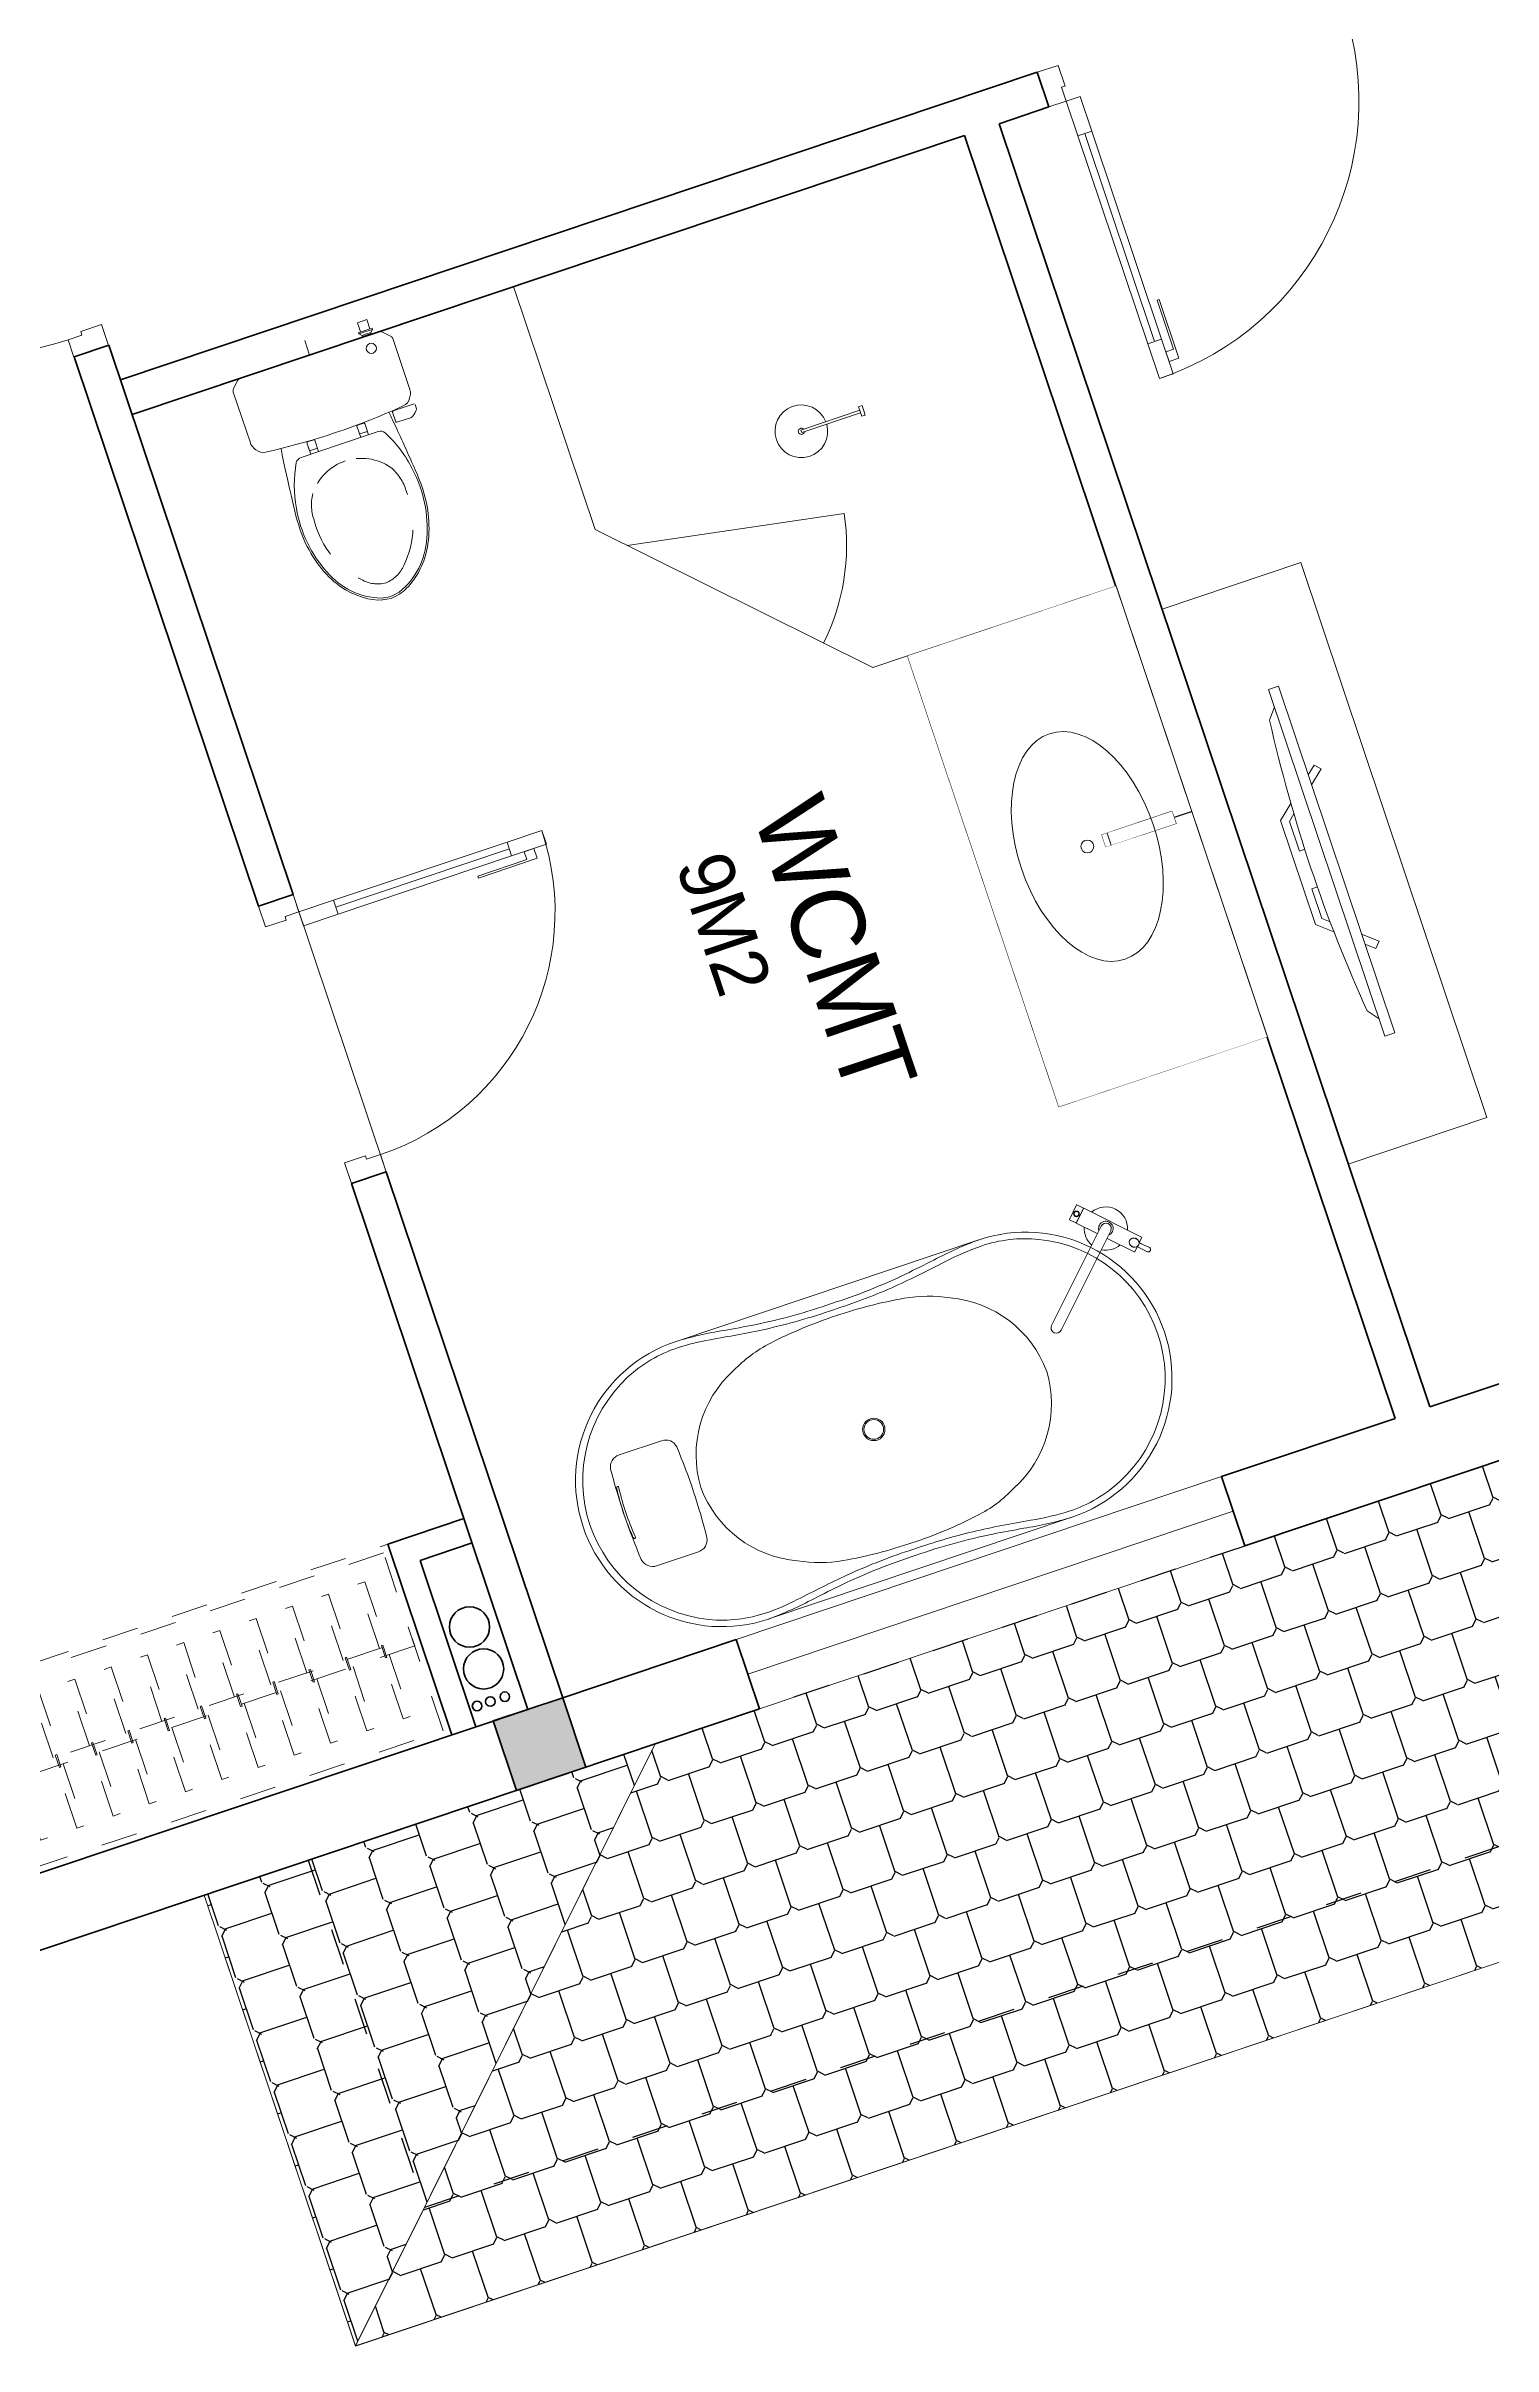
# Model space of a CAD drawing. Header units: metres. Extents: x 568332 to 569219, y 2065964 to 2066430.
# Drawn here: x 568501.57 to 568505.53, y 2066153.73 to 2066160.02 of the extents above; entities that cross this region are included whole.
import ezdxf

# ---------------------------------------------------------------- set-up
doc = ezdxf.new("R2010")
doc.units = ezdxf.units.M
for name, pattern in [('$AUDIT_BAD_LTYPE2', [0]), ('CENTER', [2, 1.25, -0.25, 0.25, -0.25]), ('HIDDEN', [0.375, 0.25, -0.125]), ('X-5M-G-MB PHONGNGU$0$HIDDEN2', [0.1875, 0.125, -0.0625]), ('xref-thap C (mb tang 32-2)$0$HIDDEN', [0.375, 0.25, -0.125])]:
    doc.linetypes.add(name, pattern=pattern)
doc.layers.get('0').update_dxf_attribs({"linetype": 'CONTINUOUS'})
doc.layers.get('DEFPOINTS').update_dxf_attribs({"linetype": 'CONTINUOUS'})
for name, color, linetype, lineweight in [('-CENTER', 143, 'CENTER', 13), ('-CONCRETE', 1, 'CONTINUOUS', 35), ('-DOOR', 137, 'CONTINUOUS', 9), ('-FURNITURE', 46, 'CONTINUOUS', 9), ('-HATCH', 8, 'CONTINUOUS', 5), ('-LINE1', 7, 'CONTINUOUS', 18), ('-WALL', 4, 'CONTINUOUS', 35), ('TEXT25', 2, 'CONTINUOUS', 13)]:
    doc.layers.add(name, color=color, linetype=linetype, lineweight=lineweight)
doc.layers.add('13. NET HATCH', color=252, linetype='CONTINUOUS')
doc.styles.add('SVN_AVO_thuong', font='')
doc.styles.add('T1', font='', dxfattribs={"height": 200})
doc.styles.get('SVN_AVO_thuong').set_extended_font_data('SVN-Avo')
doc.styles.get('T1').set_extended_font_data('VNgeometric Light')

# ---------------------------------------------------------------- blocks, each defined once
blk = doc.blocks.new('*U229')
at = {"linetype": 'X-5M-G-MB PHONGNGU$0$HIDDEN2'}
for points in [[(0, 600.0000000004657), (0, 0), (1986.964380309416, -7.011563383887439e-10), (1986.964380309416, 599.9999999997644)], [(1966.964380309416, 579.9996613716911), (1966.964380309416, 19.99966137169129), (20, 20.00000000046566), (20, 580.0000000004657)], [(1966.964380309416, 286.6991212947734), (1966.964380309416, 313.0991212946802), (20, 313.0991212953813), (19.99999859370291, 286.6991212952417)], [(113.7817614636733, 319.1750910408318), (109.4317788550979, 319.1750910408318), (109.4317788550979, 280.441767644881), (113.7817614636733, 280.441767644881)], [(227.7817614636733, 319.1750910407849), (223.4317788550979, 319.1750910407849), (223.4317788550979, 280.4417676448341), (227.7817614636733, 280.4417676448341)], [(341.7817614636733, 319.175091040738), (337.4317788550979, 319.175091040738), (337.4317788550979, 280.4417676447872), (341.7817614636733, 280.4417676447872)], [(455.7817614636733, 319.1750910406911), (451.4317788550979, 319.1750910406911), (451.4317788550979, 280.4417676447403), (455.7817614636733, 280.4417676447403)], [(569.7817614636733, 319.1750910406442), (565.431778855098, 319.1750910406442), (565.431778855098, 280.4417676446934), (569.7817614636733, 280.4417676446934)], [(683.7817614636733, 319.1750910405973), (679.431778855098, 319.1750910405973), (679.431778855098, 280.4417676446465), (683.7817614636733, 280.4417676446465)], [(797.7817614636733, 319.1750910405504), (793.431778855098, 319.1750910405504), (793.431778855098, 280.4417676445996), (797.7817614636733, 280.4417676445996)], [(911.7817614636733, 319.1750910405035), (907.431778855098, 319.1750910405035), (907.431778855098, 280.4417676445527), (911.7817614636733, 280.4417676445527)], [(1025.781761463673, 319.1750910404566), (1021.431778855098, 319.1750910404566), (1021.431778855098, 280.4417676445057), (1025.781761463673, 280.4417676445057)], [(1139.781761463673, 319.1750910404097), (1135.431778855098, 319.1750910404097), (1135.431778855098, 280.4417676444588), (1139.781761463673, 280.4417676444588)], [(1253.781761463673, 319.1750910403628), (1249.431778855098, 319.1750910403628), (1249.431778855098, 280.4417676444119), (1253.781761463673, 280.4417676444119)], [(1367.781761463673, 319.1750910403159), (1363.431778855098, 319.1750910403159), (1363.431778855098, 280.441767644365), (1367.781761463673, 280.441767644365)], [(1481.781761463673, 319.175091040269), (1477.431778855098, 319.175091040269), (1477.431778855098, 280.4417676443181), (1481.781761463673, 280.4417676443181)], [(1595.781761463673, 319.175091040222), (1591.431778855098, 319.175091040222), (1591.431778855098, 280.4417676442712), (1595.781761463673, 280.4417676442712)], [(1709.781761463673, 319.1750910401751), (1705.431778855098, 319.1750910401751), (1705.431778855098, 280.4417676442243), (1709.781761463673, 280.4417676442243)], [(1823.781761463673, 319.1750910401282), (1819.431778855098, 319.1750910401282), (1819.431778855098, 280.4417676441774), (1823.781761463673, 280.4417676441774)], [(1937.781761463673, 319.1750910400813), (1933.431778855098, 319.1750910400813), (1933.431778855098, 280.4417676441305), (1937.781761463673, 280.4417676441305)]]:
    blk.add_lwpolyline(points, close=True, dxfattribs=at)
for points in [[(122.2409142897814, 313.1103512093413), (122.2409142897814, 515.2497102723445), (100.1765458012815, 515.2497102723445), (100.1765458012815, 313.1103512093413)], [(236.2409142897814, 313.1103512092944), (236.2409142897814, 515.2497102722975), (214.1765458012815, 515.2497102722975), (214.1765458012815, 313.1103512092944)], [(350.2409142897814, 313.1103512092475), (350.2409142897814, 515.2497102722507), (328.1765458012815, 515.2497102722507), (328.1765458012815, 313.1103512092475)], [(464.2409142897814, 313.1103512092006), (464.2409142897814, 515.2497102722037), (442.1765458012815, 515.2497102722037), (442.1765458012815, 313.1103512092006)], [(578.2409142897814, 313.1103512091537), (578.2409142897814, 515.2497102721569), (556.1765458012815, 515.2497102721569), (556.1765458012815, 313.1103512091537)], [(692.2409142897814, 313.1103512091068), (692.2409142897814, 515.24971027211), (670.1765458012815, 515.24971027211), (670.1765458012815, 313.1103512091068)], [(806.2409142897814, 313.1103512090599), (806.2409142897814, 515.249710272063), (784.1765458012815, 515.249710272063), (784.1765458012815, 313.1103512090599)], [(920.2409142897814, 313.110351209013), (920.2409142897814, 515.2497102720162), (898.1765458012815, 515.2497102720162), (898.1765458012815, 313.110351209013)], [(1034.240914289781, 313.1103512089661), (1034.240914289781, 515.2497102719692), (1012.176545801281, 515.2497102719692), (1012.176545801281, 313.1103512089661)], [(1148.240914289781, 313.1103512089192), (1148.240914289781, 515.2497102719224), (1126.176545801281, 515.2497102719224), (1126.176545801281, 313.1103512089192)], [(1262.240914289781, 313.1103512088723), (1262.240914289781, 515.2497102718754), (1240.176545801281, 515.2497102718754), (1240.176545801281, 313.1103512088723)], [(1376.240914289781, 313.1103512088254), (1376.240914289781, 515.2497102718285), (1354.176545801281, 515.2497102718285), (1354.176545801281, 313.1103512088254)], [(1490.240914289781, 313.1103512087785), (1490.240914289781, 515.2497102717816), (1468.176545801281, 515.2497102717816), (1468.176545801281, 313.1103512087785)], [(1604.240914289781, 313.1103512087315), (1604.240914289781, 515.2497102717347), (1582.176545801281, 515.2497102717347), (1582.176545801281, 313.1103512087315)], [(1718.240914289781, 313.1103512086846), (1718.240914289781, 515.2497102716878), (1696.176545801281, 515.2497102716878), (1696.176545801281, 313.1103512086846)], [(1832.240914289781, 313.1103512086377), (1832.240914289781, 515.2497102716409), (1810.176545801281, 515.2497102716409), (1810.176545801281, 313.1103512086377)], [(1946.240914289781, 313.1103512085908), (1946.240914289781, 515.2497102715939), (1924.176545801281, 515.2497102715939), (1924.176545801281, 313.1103512085908)], [(100.1765458012815, 286.7103512094345), (100.1765458012815, 92.0852110228024), (122.2409142897814, 92.0852110228024), (122.2409142897814, 286.7103512094345)], [(214.1765458012815, 286.7103512093876), (214.1765458012815, 92.08521102275549), (236.2409142897814, 92.08521102275549), (236.2409142897814, 286.7103512093876)], [(328.1765458012815, 286.7103512093407), (328.1765458012815, 92.08521102270858), (350.2409142897814, 92.08521102270858), (350.2409142897814, 286.7103512093407)], [(442.1765458012815, 286.7103512092938), (442.1765458012815, 92.08521102266168), (464.2409142897814, 92.08521102266168), (464.2409142897814, 286.7103512092938)], [(556.1765458012815, 286.7103512092469), (556.1765458012815, 92.08521102261477), (578.2409142897814, 92.08521102261477), (578.2409142897814, 286.7103512092469)], [(670.1765458012815, 286.7103512092), (670.1765458012815, 92.08521102256786), (692.2409142897814, 92.08521102256786), (692.2409142897814, 286.7103512092)], [(784.1765458012815, 286.7103512091531), (784.1765458012815, 92.08521102252095), (806.2409142897814, 92.08521102252095), (806.2409142897814, 286.7103512091531)], [(898.1765458012815, 286.7103512091062), (898.1765458012815, 92.08521102247404), (920.2409142897814, 92.08521102247404), (920.2409142897814, 286.7103512091062)], [(1012.176545801281, 286.7103512090592), (1012.176545801281, 92.08521102242715), (1034.240914289781, 92.08521102242715), (1034.240914289781, 286.7103512090592)], [(1126.176545801281, 286.7103512090123), (1126.176545801281, 92.08521102238024), (1148.240914289781, 92.08521102238024), (1148.240914289781, 286.7103512090123)], [(1240.176545801281, 286.7103512089654), (1240.176545801281, 92.08521102233333), (1262.240914289781, 92.08521102233333), (1262.240914289781, 286.7103512089654)], [(1354.176545801281, 286.7103512089186), (1354.176545801281, 92.08521102228642), (1376.240914289781, 92.08521102228642), (1376.240914289781, 286.7103512089186)], [(1468.176545801281, 286.7103512088717), (1468.176545801281, 92.0852110222395), (1490.240914289781, 92.0852110222395), (1490.240914289781, 286.7103512088717)], [(1582.176545801281, 286.7103512088247), (1582.176545801281, 92.0852110221926), (1604.240914289781, 92.0852110221926), (1604.240914289781, 286.7103512088247)], [(1696.176545801281, 286.7103512087778), (1696.176545801281, 92.0852110221457), (1718.240914289781, 92.0852110221457), (1718.240914289781, 286.7103512087778)], [(1810.176545801281, 286.7103512087309), (1810.176545801281, 92.08521102209879), (1832.240914289781, 92.08521102209879), (1832.240914289781, 286.7103512087309)], [(1924.176545801281, 286.710351208684), (1924.176545801281, 92.08521102205188), (1946.240914289781, 92.08521102205188), (1946.240914289781, 286.710351208684)]]:
    blk.add_lwpolyline(points, dxfattribs=at)
blk = doc.blocks.new('*U198')
at = {"linetype": '$AUDIT_BAD_LTYPE2'}
for p, q in [((70, 100), (70, 700.0000000000018)), ((90, 700.0000000000018), (90, 100))]:
    blk.add_line(p, q, dxfattribs=at)
for points in [[(50, 700.0000000000018), (90, 700.0000000000018), (90, 800.0000000000018), (50, 800.0000000000018), (50, 700.0000000000018)], [(50, 702.9059272893373), (50, 100)], [(50, 100), (90, 100), (90, 0), (50, 0), (50, 100)]]:
    blk.add_lwpolyline(points)
for points in [[(118.2698876160139, 594.515618111911), (118.2698876160139, 764.1349438079942), (90, 764.1349438079942), (90, 735.8650561920094), (112.6159100928053, 735.8650561920094), (112.6159100928053, 594.515618111911)], [(0, 0), (50, 0), (50, -40), (60, -40), (60, -100.0001724930771), (0, -100.0001724930771)], [(900.0000000000018, -1.262177448353619e-28), (850.0000000000018, -1.262177448353619e-28), (850.0000000000018, -40.00000000000001), (840.0000000000018, -40.00000000000001), (840.0000000000018, -100.0001724930771), (900.0000000000018, -100.0001724930771)]]:
    blk.add_lwpolyline(points, close=True)
at = {"linetype": '$AUDIT_BAD_LTYPE2', "ltscale": 0.3}
blk.add_arc((50, 0), 800.0000000000019, 0, 90, dxfattribs=at)
blk = doc.blocks.new('A$C18091ED7')
for p, q in [((9.957147995010018e-09, -42.13376978135784), (0, -3.786117304116488e-07)), ((146.1412317672475, -26.59467297248193), (179.181621938591, -26.59467296488583)), ((146.1412317672475, -26.59467297248193), (146.1412317680188, -30.17859706786112)), ((146.1412317680188, -30.17859706786112), (165.7503655985456, -30.17859706340823)), ((153.0594147269658, -36.79204952501459), (146.1412317680188, -30.17859706786112)), ((152.3191092506386, -2.717133611440659e-07), (152.3191092568413, -26.59467297093943)), ((152.3191092506386, -2.717133611440659e-07), (179.1816219322718, -2.654269337654114e-07)), ((153.0594147269658, -36.79204952501459), (165.7503656001572, -36.79204952192958)), ((153.0594147275151, -39.73033438943094), (153.0594147269658, -36.79204952501459)), ((153.0594147275151, -39.73033438943094), (178.4413164740145, -39.73033438349376)), ((153.0594147275151, -39.73033438943094), (178.4413164740145, -39.73033438349376)), ((153.0594147275151, -39.73033438943094), (153.0594147281554, -42.13376974494895)), ((185.3594994290725, -30.17859705851879), (165.7503655985456, -30.17859706340823)), ((178.4413164733487, -36.79204951884458), (165.7503656001572, -36.79204952192958)), ((185.3594994290725, -30.17859705851879), (178.4413164733487, -36.79204951884458)), ((178.4413164733487, -36.79204951884458), (178.4413164740145, -39.73033438349376)), ((178.4413164740145, -39.73033438349376), (178.4413164746547, -42.1337697392446)), ((179.1816219322718, -2.654269337654114e-07), (179.181621938591, -26.59467296488583)), ((179.181621938591, -26.59467296488583), (185.3594994283012, -26.59467296337243)), ((185.3594994283012, -26.59467296337243), (185.3594994290725, -30.17859705851879)), ((-83.25994817525861, -267.3592828898691), (-83.259948167517, -299.9634285944048)), ((-83.25994817257379, -278.4883151478134), (-83.25994817046012, -287.6388527823146)), ((-60.91100930959874, -290.0299398849311), (-83.25994816994717, -290.0299398901407)), ((-62.88950393904452, -265.3807882612164), (-81.28145355204106, -265.3807882657275)), ((-60.91100931491019, -267.3592828844266), (-60.91100930728498, -299.9634285889624)), ((60.9110093945892, -267.3592828557594), (60.9110094022144, -299.9634285600623)), ((60.91100939990065, -290.029939856031), (83.25994826024908, -290.0299398510542)), ((62.88950401780676, -265.3807882316178), (81.2814536308033, -265.3807882273395)), ((83.25994825493763, -267.3592828505498), (83.25994826256283, -299.9634285550856)), ((83.25994825750604, -278.488315108727), (83.2599482596197, -287.6388527429954)), ((165.3959958605519, -261.9873972070927), (165.3959958671003, -289.7349902229907)), ((167.8691141396885, -259.5142789271486), (228.0810223811895, -259.5142789128586)), ((167.8691141472664, -292.2081085020036), (206.7175896017579, -292.2081084926904)), ((230.5541406641933, -274.3229751045001), (230.5541406613593, -261.9873971916386))]:
    blk.add_line(p, q)
for points in [[(230.0000000517721, -218.5046414944518, -0.1374073801801567), (225.4781190853137, -234.6482587013161), (221.7949787454636, -240.7070387715066, -0.2360805181595358), (198.2560902649639, -255.4947853636986, -0.0519608230665726), (-198.2560901437319, -255.4947854572965, -0.236080518165078), (-221.7949786317113, -240.7070388760185), (-225.4781189743626, -234.6482588077488, -0.1374073801809237), (-229.9999999484608, -218.5046416030382), (-229.9999999831671, -71.98694829508895, -0.1989123673786679), (-226.3782021181105, -63.2431547633314), (-208.8906150607545, -45.75556769772083, -0.1989123673792025), (-200.1468215308087, -42.13376982865157), (9.971699910238385e-09, -42.13376978135784), (200.1468215506357, -42.13376973403501, -0.1989123673792025), (208.8906150822841, -45.75556759897154), (226.3782021480001, -63.24315465634572, -0.1989123673791691), (230.0000000170658, -71.98694818626973)], [(144.14367173758, -618.9627606730501, -0.2124047892419209), (26.30999211127346, -734.491494372196, -0.0276853236339062), (-0.5628229983012716, -738.609219571983, -0.0222792448073508), (-26.30999181118386, -734.4914943844487, -0.2124047892421136), (-144.1436714920528, -618.9627607410075, -0.1427957259999892), (-167.2376623962118, -428.0139674870588, -0.0930051380368448), (-127.9331820271946, -309.1271633332653, -0.2564387014614383), (-111.240849547703, -299.9634286007786), (4.746470949612558e-08, -299.9634285748762), (111.2408496426324, -299.9634285482753, -0.2564387014619951), (127.933182126606, -309.1271632729331, -0.0930051380368741), (167.2376625517572, -428.0139674081001, -0.1427957260000456)]]:
    blk.add_lwpolyline(points, format="xyb", close=True)
at = {"linetype": 'xref-thap C (mb tang 32-2)$0$HIDDEN', "ltscale": 100}
blk.add_lwpolyline([(61.00044987679576, -669.0176259216969, -0.1990312026443698), (1.417429302819073e-07, -698.769823720475, -0.1990312026443799), (-61.00044960746891, -669.0176259504806, -0.2189240232571595), (-131.9321382956405, -478.313622940972, -0.1537914605682739), (-112.4681372026971, -403.989815428853, -0.2367011859554165), (5.876427167095244e-08, -347.5870280214876, -0.2367011859554843), (112.4681373467611, -403.9898153757968, -0.1537914605681893), (131.9321384748619, -478.313622878748, -0.2189240232571754)], format="xyb", close=True, dxfattribs=at)
blk.add_circle((165.7503656100234, -78.39166221523192), 13.90362011701458)
for centre, radius, start, end in [((-81.28145355158267, -267.3592828894034), 1.978494623656905, 90.00000001354867, 180.0000000133402), ((-62.88950393858613, -267.3592828848923), 1.978494623656905, 1.334021322268115e-08, 90.00000001354867), ((62.88950401826514, -267.3592828552937), 1.978494623656905, 90.00000001354867, 180.0000000133402), ((81.28145363126168, -267.3592828510155), 1.978494623656905, 1.334021322268115e-08, 90.00000001354867), ((167.8691141402633, -261.9873972065106), 2.473118279571131, 90.00000001354867, 180.0000000133402), ((167.8691141466952, -289.7349902224087), 2.473118279571131, 180.0000000133402, 270.0000000135486), ((206.717589598069, -276.6690117186226), 15.53909677420133, 270.0000000135486, 306.4658507565522), ((168.3527972659103, -224.7572911087773), 80.08895368617857, 306.4658507565522, 320.3122930343796), ((228.0810223845983, -274.3229751050822), 2.473118279571131, 320.3122930343796, 1.334021322268115e-08)]:
    blk.add_arc(centre, radius, start, end)
for points, knots in [([(-155.6468228230951, -259.4535552573798), (-156.6353001506941, -267.2522313103836), (-164.2940232875517, -328.394745314552), (-169.1545302536251, -385.0939582949213), (-183.68571763406, -527.7705276800843), (-135.602968026873, -679.1126648240606), (-50.29344375100118, -735.2493608418445), (-19.70048385594782, -741.0901266933652), (1.531116140540689e-07, -743.6724421556864)], [130.6139379315478, 130.6139379315478, 130.6139379315478, 130.6139379315478, 152.8521090939923, 311.1293507817257, 417.703951170228, 561.3833927516608, 697.6926317810714, 710.812262267882, 710.812262267882, 710.812262267882, 710.812262267882]), ([(155.6468228994709, -259.4535551877343), (156.6353002305841, -267.2522312389628), (164.2940233960289, -328.3947452375724), (169.1545303888706, -385.0939582149149), (183.6857178367027, -527.7705275934422), (135.6029683008201, -679.1126647599449), (50.29344405157826, -735.2493608178338), (19.70048415924612, -741.0901266841101), (1.530679583083838e-07, -743.6724421554536)], [130.613937934949, 130.613937934949, 130.613937934949, 130.613937934949, 152.8521090939923, 311.1293507817257, 417.703951170228, 561.3833927516608, 697.6926317810714, 710.812262267882, 710.812262267882, 710.812262267882, 710.812262267882])]:
    blk.add_open_spline(points, degree=3, knots=knots)
blk = doc.blocks.new('shower')
for points in [[(180919.3447017173, -32316.45425928477), (180912.3337561736, -32316.45425928477), (180912.3337561736, -32146.62790954509), (180919.3447017173, -32146.62790954509)], [(180929.3839969719, -32326.62790954066), (180902.2944609144, -32326.62790954066), (180902.2944609144, -32316.45425928477), (180929.3839969719, -32316.45425928477)]]:
    blk.add_lwpolyline(points, close=True)
for radius, start, end in [(72, 272.7906698559544, 267.2093301440456), (8.346062492523743, 294.8355446212717, 245.1644553787283)]:
    blk.add_arc((180915.8392289462, -32146.62790954416), radius, start, end)
blk = doc.blocks.new('A$C52EE6B0C')
for p, q in [((-17.20769670707523, 15.73427220259327), (17.21740616677562, 15.73427220259327)), ((-17.20769664159161, -15.76179078378482), (17.25286010079435, -15.76177874789573))]:
    blk.add_line(p, q)
for radius in [1.2047244094, 1.0625984252]:
    blk.add_circle((0.004854760598391294, -0.01375929062487558), radius)
for centre, radius, start, end in [((-17.24314525874797, -0.01207868778146803), 15.74633857169191, 90.00004679933201, 180.0060212317107), ((-17.25508472573711, 0.1019342582440004), 14.92367355756088, 89.89259614786677, 114.0143398310184), ((-18.18116453613038, -21.56814891623799), 37.31420158923805, 80.32537186998005, 88.55949406869577), ((-17.85723445771146, -16.41196067107376), 31.44385665188106, 80.95530103647799, 88.85173392611411), ((10.00461303815246, 158.7953360565007), 145.2428134353977, 261.321760178495, 262.6566174950622), ((-9.994903516751947, 158.7953360565007), 145.2428134353977, 277.3433825049378, 278.678239821505), ((18.19087405753089, -21.56814891623799), 37.31420158923805, 91.44050593130423, 99.67462813001998), ((17.49661970126908, -11.01489087357186), 26.04177352760918, 90.57161639594337, 98.52623542419117), ((17.38028173809289, 0.6458196171442978), 14.38048270410287, 65.5240217261104, 90.57161639594337), ((17.25285478011938, -0.01207868778146803), 15.74633857169191, 359.9939787682893, 89.999953200668), ((-17.21041953764507, 0.001682114729192108), 15.03342542002128, 114.0143397923319, 180.0588324882195), ((3.492732717044419, 116.0118507486186), 102.6900642221361, 260.8064278436171, 264.356453546728), ((-0.8758374273893423, 77.0744670072454), 62.80248494290996, 262.9722866301048, 270.8034968767962), ((-0.2559751088847406, -36.67531980102649), 49.54707038386372, 89.69837733597764, 98.51976196149644), ((-0.4392543211579323, 89.40770245710155), 75.83928513553873, 265.3361413481834, 270.3355216603239), ((0.8855469487607479, 77.0744670072454), 62.80248494290996, 269.1965031232039, 277.0277133698951), ((0.5786736126174219, 84.46415005414747), 70.89675459107134, 269.5362586194438, 275.7509718273354), ((0.26568463028525, -36.67531980102649), 49.54707038386372, 81.48023803850357, 90.30162266402236), ((-18.4352474148327, 226.8786012548953), 214.5500408366301, 276.9922117853802, 278.5967700074263), ((17.03142645675689, -0.1205247127218172), 15.22249436628161, 0.4018525137937155, 65.5240217261104), ((-7.450100970658241, -0.4025184732163325), 12.18724008712164, 113.3669392692271, 178.1720206420629), ((-5.419667109847069, -2.205582012422383), 14.69270855791083, 98.51976196149644, 117.8512947361469), ((5.429376631247578, -2.205582012422383), 14.69270855791083, 62.14870526385309, 81.48023803850357), ((7.459810492087854, -0.4025184732163325), 12.18724008712164, 1.827979357937088, 66.63306073077288), ((28.29923964393674, 2.770475775178056), 0.2863587186237817, 160.8078893687392, 185.677575747249), ((1.032724158198107, 0.0596931052277796), 27.11457574387047, 359.8447870516113, 5.677575747249001), ((28.14528837171383, 2.82406351249665), 0.1233475539422422, 123.474108831765, 160.8078893687392), ((28.11764562025201, 2.865868186636362), 0.07323016681635565, 85.79124561711077, 123.474108831765), ((28.11499697584077, 2.829875804425683), 0.1093198730242431, 39.09426345110634, 85.79124561711077), ((27.9923979784362, 2.718469867249951), 0.2748749163090767, 4.941295606222266, 41.00239497281166), ((1.841417531803017, 0.05082119413418695), 26.56153366930607, 359.8606935406443, 5.815426488843808), ((-17.24314525874797, -0.01544044824549928), 15.74633857169191, 179.9939787682893, 269.999953200668), ((-17.21041951692314, -0.02920073014684021), 15.03342545060523, 179.9411309193374, 245.9856601689816), ((-7.450100970658241, 0.3749993371893652), 12.18724008712164, 181.8279793579371, 246.6330607307729), ((7.459810492087854, 0.3749993371893652), 12.18724008712164, 293.3669392692271, 358.1720206420629), ((17.25285478011938, -0.01544044824549928), 15.74633857169191, 270.000046799332, 0.006021231710728335), ((17.0314264257031, 0.09300610912032425), 15.22249441194929, 294.4759783475301, 359.5981396082714), ((1.032724158198107, -0.08721224125474691), 27.11457574387047, 354.322424252751, 0.1552129483886985), ((1.841417531803017, -0.07834033016115427), 26.56153366930607, 354.1845735111562, 0.1393064593556944), ((28.29923964393674, -2.797994911205024), 0.2863587186237817, 174.322424252751, 199.1921106312608), ((28.14528837171383, -2.851582648523618), 0.1233475539422422, 199.1921106312608, 236.525891168235), ((28.11764562025201, -2.89338732266333), 0.07323016681635565, 236.525891168235, 274.2087543828892), ((28.11499697584077, -2.85739494045265), 0.1093198730242431, 274.2087543828892, 320.9057365488936), ((27.9923979784362, -2.745989003276918), 0.2748749163090767, 318.9976050271883, 355.0587043937777), ((-5.419667109847069, 2.178062876395416), 14.69270855791083, 242.1487052638531, 261.4802380385036), ((-0.2559751088847406, 36.64780066499952), 49.54707038386372, 261.4802380385036, 270.3016226640223), ((0.26568463028525, 36.64780066499952), 49.54707038386372, 269.6983773359776, 278.5197619614964), ((5.429376631247578, 2.178062876395416), 14.69270855791083, 278.5197619614964, 297.8512947361469), ((-17.25508472573711, -0.1294528978760354), 14.92367355756088, 245.9856601689816, 270.1074038521332), ((-17.85723445771146, 16.38444203144172), 31.44385665188106, 271.1482660738859, 279.044698963522), ((3.492732717044419, -116.0393693881924), 102.6900642221361, 95.64354645327202, 99.19357215638293), ((10.00461303815246, -158.8228551925276), 145.2428134353977, 97.3433825049378, 98.67823982150497), ((-0.8758374273893423, -77.10198614327237), 62.80248494290996, 89.19650312320385, 97.02771336989514), ((-0.4392543211579323, -89.43522109673359), 75.83928513553873, 89.66447833967614, 94.66385865181664), ((0.5786736126174219, -84.4916686937795), 70.89675459107134, 84.24902817266455, 90.4637413805562), ((0.8855469487607479, -77.10198614327237), 62.80248494290996, 82.97228663010486, 90.80349687679617), ((-18.4352474148327, -226.9061198945274), 214.5500408366301, 81.40322999257371, 83.00778821461982), ((-9.994903516751947, -158.8228551925276), 145.2428134353977, 81.32176017849503, 82.65661749506219), ((17.49661970126908, 10.98737223393982), 26.04177352760918, 261.4737645758088, 269.4283836040566), ((17.38028173809289, -0.6733382567763329), 14.38048270410287, 269.4283836040566, 294.4759782738896), ((-18.18116453613038, 21.54062978021102), 37.31420158923805, 271.4405059313042, 279.6746281300199), ((18.19087405753089, 21.54062978021102), 37.31420158923805, 260.32537186998, 268.5594940686958)]:
    blk.add_arc(centre, radius, start, end)
at = {"layer": 'DEFPOINTS'}
for tag, p in [('MODELNUMBER', (0, 0)), ('TRADENAME', (0, -0.001666666648816317)), ('PRODUCT', (0, -0.003333333355840296)), ('MATERIAL', (0, -0.005000000004656613))]:
    blk.add_attdef(tag, p, '', height=0.001, dxfattribs=at)
blk = doc.blocks.new('A$C4D835AF5')
at = {"layer": '-FURNITURE', "ltscale": 8}
for p, q in [((-3.937007874133997, 0.3346456687140744), (-3.937007874133997, 0.8661417323164642)), ((-3.856363968050573, 0.3149606298829895), (-3.917322834720835, 0.3149606298829895)), ((3.14960629917914, 0.905511811026372), (-3.897637795307674, 0.905511811026372)), ((-3.549881889834069, 0.4615121080132667), (-3.549881889834069, 0.4918150943994988)), ((-3.339881889871322, 0.4918150943994988), (-3.339881889871322, 0.4615121080132667)), ((-0.5905511811724864, 0), (-0.5905511811724864, -12.08661417319672)), ((0.5905511810560711, 0), (0.5905511810560711, -12.08661417319672)), ((3.14960629917914, -0.9055118109972682), (3.14960629917914, 0.905511811026372)), ((3.169291338417679, 0.8956692913197912), (3.14960629917914, 0.8956692913197912)), ((3.169291338417679, -0.8956692912906874), (3.169291338417679, 0.8956692913197912)), ((3.188976377830841, 0.905511811026372), (3.976377952611074, 0.905511811026372)), ((3.996062992024235, -0.8858222072885837), (3.996062992024235, 0.8858183881966397)), ((-3.937007874133997, -0.8661417323164642), (-3.937007874133997, -0.3346456698782276)), ((-3.859123134170659, -0.3149606298829895), (-3.917322834720835, -0.3149606298829895)), ((-0.5905511811724864, -0.9055118109972682), (-3.897637795307674, -0.9055118109972682)), ((-3.702086295757908, -0.4482994973659515), (-3.703305563307367, -0.4183928251150064)), ((-3.626116961007938, -0.4552132484968752), (-3.624325704469811, -0.4472871391335502)), ((-3.592593900160864, -0.4693618138844613), (-3.593808271281887, -0.4553162374941166)), ((-3.516390349017456, -0.4728221969853621), (-3.515662283170968, -0.4687519224826247)), ((-3.483023508393671, -0.4913916403020266), (-3.485677747870795, -0.4713251190551091)), ((-3.406740271369927, -0.4913916403020266), (-3.404085924616084, -0.4713243082514964)), ((-3.373373430629726, -0.4728221969853621), (-3.374101741297636, -0.4687505542242434)), ((-3.297169879544526, -0.4693618138844613), (-3.295955249399412, -0.4553132418950554)), ((-3.263646818697453, -0.4552132484968752), (-3.265438825008459, -0.4472838216461241)), ((-3.187677483947482, -0.4482994973659515), (-3.186458005278837, -0.4183876432944089)), ((3.14960629917914, -0.9055118109972682), (0.5905511810560711, -0.9055118109972682)), ((3.169291338417679, -0.8956692912906874), (3.14960629917914, -0.8956692912906874)), ((3.188976377830841, -0.9055118109972682), (3.976377952611074, -0.9055118109972682))]:
    blk.add_line(p, q, dxfattribs=at)
for radius in [0.3110236219999999, 0.264425112]:
    blk.add_circle((3.582677165279165, 0), radius, dxfattribs=at)
for centre, radius, start, end in [((-5.172746209602337, -0.009833991935011), 0.2398274364867001, 175.3988683949836, 267.683684738816), ((-5.162281866127159, 0.001097322150599211), 0.2496571373087167, 92.26055198415715, 178.0931381794738), ((-5.411562051915098, -2528.914153773454), 2529.164725280366, 89.9660810117202, 89.99457585702427), ((-3.897637795307674, 0.8661417323164642), 0.03937007869999999, 90, 180), ((-3.917322834720835, 0.334645669296151), 0.0196850394, 180, 270), ((-3.444696608930826, -0.1800324727082625), 0.6800319107999998, 90.0155575041171, 98.89806549202986), ((-3.445067178807221, -0.1800325420044828), 0.6800319804999999, 81.10193476241767, 89.98433540355451), ((-5.820766091346741e-11, 0), 2.3622047244, 22.54031043733562, 157.4596895626644), ((-5.820766091346741e-11, 0), 0.7874015747999998, 318.5903779145428, 221.4096220854572), ((-5.820766091346741e-11, 0), 0.5905511810999999, 0, 180), ((3.188976377830841, 0.8858267717296258), 0.0196850394, 90, 180), ((3.976377952611074, 0.8858267717296258), 0.0196850394, 0, 90), ((-4.563514047302306, 275.4393603570643), 275.6895205756396, 269.8713704548476, 270.134413801293), ((-3.917322834720835, -0.334645669296151), 0.0196850394, 90, 180), ((-3.897637795307674, -0.8661417323164642), 0.03937007869999999, 180, 270), ((-3.69050836347742, -0.4472920451080427), 0.01162168131717254, 184.9730588167124, 258.0340652050838), ((-3.646140178490896, -0.2514027326542418), 0.2124717066311285, 257.2815863172942, 272.5837431166033), ((-3.637047897733282, -0.4523756541602779), 0.01129324217511807, 272.4656825237923, 345.4476281752974), ((-3.581550852512009, -0.4681202150823083), 0.01111262650185997, 186.4149760746678, 247.4426638316044), ((-3.544597993255593, -0.2922010583861265), 0.190689105969796, 257.5175194414243, 274.7853332085882), ((-3.528885980602354, -0.4692233995883726), 0.01300354377461912, 270.8627506118385, 343.9333648868276), ((-3.471052158158273, -0.4887641616223846), 0.01225629918881619, 192.3790292665462, 260.142289403178), ((-3.445049900154117, -0.295684714539675), 0.2070703525339242, 262.2005895473907, 277.9341143868692), ((-3.417906698421575, -0.4895470514893532), 0.01131775609399448, 277.3077516790804, 350.6199838641652), ((-3.361692738719285, -0.4698820120247547), 0.01204505090893129, 194.128595859641, 259.0416995531207), ((-3.342932183295488, -0.2742454641556833), 0.2085271705549764, 264.2062775251951, 279.0284077801071), ((-3.310024282021914, -0.4671465401770547), 0.01304389132053663, 269.1875638990808, 350.2219325995679), ((-3.252893783501349, -0.4524938771792222), 0.01109156189044463, 194.1921654394817, 261.8514003855582), ((-3.243402015476022, -0.2392133744724561), 0.2245328352159587, 267.1755962354845, 281.6727780298017), ((-3.20032295252895, -0.4465554517519195), 0.01276517026006314, 280.6032237323427, 352.1473828500294), ((-5.820766091346741e-11, 0), 2.3622047244, 202.5403104373356, 255.4906014981622), ((-5.820766091346741e-11, 0), 2.3622047244, 284.5092583305358, 337.4596895626644), ((3.188976377830841, -0.8858267716132104), 0.0196850394, 180, 270), ((3.976377952611074, -0.8858267716132104), 0.0196850394, 270, 0), ((-5.820766091346741e-11, -12.08661417319672), 0.5905511810999999, 180, 0)]:
    blk.add_arc(centre, radius, start, end, dxfattribs=at)
blk.add_ellipse((-3.444881830888335, -0.001299991592532024), major_axis=(0.5549964930499999, 1.979270000163069e-05), ratio=0.8491940411667758, dxfattribs=at)
for tag, p in [('TRADENAME', (-0.004336408572271466, 0.006709126027999446)), ('MODELNUMBER', (-0.004336408572271466, 0.008375792705919594)), ('PRODUCT', (-0.004336408572271466, 0.005042459379183128)), ('MATERIAL', (-0.004336408572271466, 0.003375792701262981))]:
    blk.add_attdef(tag, p, '', height=0.0009999999999999998, dxfattribs=at)
blk = doc.blocks.new('A$C513779E1')
at = {"layer": '-FURNITURE', "ltscale": 5}
for p, q in [((-155.6625374760479, -560.0783866103739), (-155.7294287066907, -682.401587806642)), ((164.3432983346283, -560.8332392722368), (164.2771489713341, -681.6467351429164))]:
    blk.add_line(p, q, dxfattribs=at)
for centre, radius, start, end in [((-121.4878484364599, -559.7927261032164), 34.19417278572232, 97.79750243116446, 180.4786434526798), ((-0.6689657662063837, -2204.394539417699), 1683.161974464355, 85.38531070575098, 94.27462811813768), ((130.1318487897515, -560.5699191978201), 34.19417278572232, 359.5587913522712, 82.23993242050727), ((-121.5204483158886, -682.7208517771214), 34.19417278572232, 179.4650466896637, 262.1461876813734), ((130.1000457536429, -681.8764492999762), 34.19417278572232, 277.7037576779385, 0.3848987823128964), ((-1.108293259516358, 961.925919180736), 1683.174451148718, 265.7381508572186, 274.6274353095529)]:
    blk.add_arc(centre, radius, start, end, dxfattribs=at)
at = {"layer": '-FURNITURE', "ltscale": 8}
ref = blk.add_blockref('A$C4D835AF5', (-319.1728307064623, 776.0634860619903), dxfattribs=dict(at, xscale=-25.08682081009749, yscale=25.08682081009749, zscale=25.08682081009749, rotation=45))
ref.add_attrib('MODELNUMBER', 'K-T97328-4', (-319.2622246555984, 776.3067276431248), dxfattribs={"layer": 'DEFPOINTS', "height": 0.02508682081009749, "rotation": 224.9999999436282})
ref.add_attrib('TRADENAME', 'PURIST', (-319.232659548521, 776.2771625341848), dxfattribs={"layer": 'DEFPOINTS', "height": 0.02508682081009749, "rotation": 224.9999999436282})
ref.add_attrib('PRODUCT', 'BATH FILLER', (-319.2030944600701, 776.2475974475965), dxfattribs={"layer": 'DEFPOINTS', "height": 0.02508682081009749, "rotation": 224.9999999436282})
ref.add_attrib('MATERIAL', 'PREMIUM MATERIALS', (-319.1735293529928, 776.2180323405191), dxfattribs={"layer": 'DEFPOINTS', "height": 0.02508682081009749, "rotation": 224.9999999436282})
at = {"layer": '-FURNITURE', "xscale": 25.39829667096628, "yscale": 25.39829667096628, "zscale": 25.39829667096628, "rotation": 270}
blk.add_blockref('A$C52EE6B0C', (0, 0), dxfattribs=at).add_auto_attribs({'MODELNUMBER': 'K-1800', 'TRADENAME': 'ABRAZO', 'PRODUCT': 'BATH', 'MATERIAL': 'LITHOCAST'})
blk = doc.blocks.new('A$C5C575821')
at = {"layer": '-CONCRETE'}
h = blk.add_hatch(color=256, dxfattribs=at)
h.dxf.hatch_style = 1
h.paths.add_polyline_path([(-0.00237559899687767, 200.0000000000146), (-0.00237559899687767, 1.455191522836685e-11), (199.9976244010031, 1.455191522836685e-11), (199.9976244010031, 200.0000000000146)])
blk.add_lwpolyline([(-0.00237559899687767, 1.455191522836685e-11), (199.9976244010031, 1.455191522836685e-11), (199.9976244010031, 200.0000000000146), (-0.00237559899687767, 200.0000000000146)], close=True, dxfattribs=at)
blk = doc.blocks.new('*U149')
at = {"linetype": '$AUDIT_BAD_LTYPE2'}
for p, q in [((70, 100), (70, 699.9999999999982)), ((90, 699.9999999999982), (90, 100))]:
    blk.add_line(p, q, dxfattribs=at)
for points in [[(50, 699.9999999999982), (90, 699.9999999999982), (90, 799.9999999999982), (50, 799.9999999999982), (50, 699.9999999999982)], [(50, 702.9059272893337), (50, 100)], [(50, 100), (90, 100), (90, 0), (50, 0), (50, 100)]]:
    blk.add_lwpolyline(points)
for points in [[(118.2698876160139, 594.5156181119073), (118.2698876160139, 764.1349438079906), (90, 764.1349438079906), (90, 735.8650561920058), (112.6159100928053, 735.8650561920058), (112.6159100928053, 594.5156181119073)], [(0, 0), (50, 0), (50, -40), (60, -40), (60, -99.99999999999272), (0, -99.99999999999272)], [(899.9999999999982, 1.3252863207713e-28), (849.9999999999982, 1.3252863207713e-28), (849.9999999999982, -40.00000000000001), (839.9999999999982, -40.00000000000001), (839.9999999999982, -99.99999999999272), (899.9999999999982, -99.99999999999272)]]:
    blk.add_lwpolyline(points, close=True)
at = {"linetype": '$AUDIT_BAD_LTYPE2', "ltscale": 0.3}
blk.add_arc((50, 0), 799.9999999999982, 0, 90, dxfattribs=at)
blk = doc.blocks.new('Sink_Cicle')
blk.add_lwpolyline([(17.49999987077899, -50.00226151314564), (-17.49999987077899, -49.99773848685436), (-17.51615354442038, -252.2967581441626), (17.48384613892995, -252.3012811850058)], close=True)
blk.add_circle((0, -300), 17.5)
at = {"layer": 'DEFPOINTS'}
blk.add_line((0, -100), (0, 0), dxfattribs=at)
blk.add_wipeout([(17.499999870775355, -50.00226151314928), (-17.49999987078263, -49.99773848685436), (-17.516153544427652, -252.29675814416623), (17.48384613892631, -252.3012811850058)])
at = {"layer": '-FURNITURE', "linetype": 'Continuous'}
blk.add_ellipse((0, -300), major_axis=(-325, 0), ratio=0.5846153846153846, dxfattribs=at)
blk.add_line((-17.51421511289664, -237.2967582757119), (17.48578462866135, -237.3012813020032))
blk = doc.blocks.new('*U231')
at = {"ltscale": 300}
blk.add_lwpolyline([(0, 0), (1300.000000000015, 0), (1300.000000000015, -600), (0, -600)], close=True, dxfattribs=at)
blk.add_wipeout([(0, 7.275957614183426e-12), (1300.0000000000036, 7.275957614183426e-12), (1300.0000000000036, -600), (0, -600)], dxfattribs=at)
blk.add_blockref('Sink_Cicle', (650.0000000000073, 0), dxfattribs=at)
blk = doc.blocks.new('*U18')
at = {"linetype": '$AUDIT_BAD_LTYPE2'}
for p, q in [((70, 100), (69.99999999999999, 599.9999999999982)), ((89.99999999999999, 599.9999999999982), (90, 100))]:
    blk.add_line(p, q, dxfattribs=at)
for points in [[(49.99999999999999, 599.9999999999982), (89.99999999999999, 599.9999999999982), (89.99999999999999, 699.9999999999982), (49.99999999999999, 699.9999999999982), (49.99999999999999, 599.9999999999982)], [(49.99999999999999, 602.9059272893337), (50, 100)], [(50, 100), (90, 100), (90, 0), (50, 0), (50, 100)]]:
    blk.add_lwpolyline(points)
for points in [[(118.2698876160139, 494.5156181119073), (118.2698876160139, 664.1349438079906), (89.99999999999999, 664.1349438079906), (89.99999999999999, 635.8650561920058), (112.6159100928053, 635.8650561920058), (112.6159100928053, 494.5156181119073)], [(0, 0), (50, 0), (50, -40), (60, -40), (60, -100.0001724930698), (0, -100.0001724930698)], [(799.9999999999982, 7.105427357601134e-15), (749.9999999999982, 7.105427357601134e-15), (749.9999999999982, -40), (739.9999999999982, -40), (739.9999999999982, -100.0001724930698), (799.9999999999982, -100.0001724930698)]]:
    blk.add_lwpolyline(points, close=True)
at = {"linetype": '$AUDIT_BAD_LTYPE2', "ltscale": 0.3}
blk.add_arc((50, 0), 699.9999999999982, 0, 90, dxfattribs=at)
blk = doc.blocks.new('XR.MB.LM123$0$tvi 1')
blk.add_lwpolyline([(28.54445810673496, -2.291926648467779e-10), (28.54445810673496, -999.9999999999964), (-7.275957614183426e-12, -1000), (0, 0)], close=True)
for points in [[(28.54445810680045, -50.31958968611434), (52.37372755713295, -80.86315460130209)], [(-24.09820395050338, -235.5599978379832), (-39.09879504836863, -251.7939635238108)], [(0, -255.9952397129928), (-24.09820395050338, -235.5599978379832)], [(0, -284.7849796677438), (-39.09879504836863, -251.7939635238108)], [(69.66229681991535, -315.0836646851385), (111.1934016081432, -350.2927865858655), (111.193401608034, -649.712917566063), (69.68611289083492, -684.9110379843005)], [(89.09002233762294, -445.7449799550195), (89.09002233762294, -359.9578938602899), (70.91298945683957, -344.6203678706661)], [(89.09002233762294, -445.7449799550195), (73.49991829216015, -445.7449799550232)], [(89.09002233768115, -554.2550200447404), (89.09002233773936, -640.0421061392371), (70.91298945678864, -655.3796321293303)], [(89.09002233768115, -554.2550200447404), (73.49991829216015, -554.2550200447404)], [(0, -715.2150203320198), (-39.09879504836863, -748.2060364759491)], [(-24.09820395050338, -764.4400021620095), (-39.09879504836863, -748.2060364759491)], [(0, -744.004760287), (-24.09820395050338, -764.4400021620095)], [(28.54445810674224, -949.680410313882), (52.37372755713295, -919.1368453984578)]]:
    blk.add_lwpolyline(points)
blk.add_arc((-4025.16618952866, -499.9999999999964), 4099.025185406737, 354.1310878512652, 5.868912148527433)
blk = doc.blocks.new('A$C4D045CFB')
at = {"layer": '13. NET HATCH'}
h = blk.add_hatch(dxfattribs=at)
h.set_pattern_fill('MAIGO-12', color=256, scale=300, angle=180)
h.set_pattern_definition([(180, (-90, 1.102182119232618e-14), (-75.00000000000001, -150), [120, -30, 120, -30]), (270, (-75, -14.99999999999999), (74.99999999999997, -150), [135, -165]), (225, (-60, 7.34788079488412e-15), (-75.00000000142688, -150.0000000028537), [21.213203436, -403.0508652]), (315, (-90, 1.102182119232618e-14), (75.00000000142684, -150.0000000028537), [21.213203436, -403.0508652])])
h.paths.add_polyline_path([(1299.999119955668, 6100.494044825784), (1299.953723877203, 5215.284894083044), (1299.999119955668, 5229.592269479996), (1299.999119955668, 4500.000660992693), (-0.0008800443320069462, 6100.494044825784)])
h = blk.add_hatch(dxfattribs=at)
h.set_pattern_fill('MAIGO-12', color=256, scale=300, angle=270)
h.set_pattern_definition([(270, (-1.653273178848927e-14, -90), (150, -75.00000000000003), [120, -30, 120, -30]), (0, (14.99999999999999, -75), (150, 74.99999999999996), [135, -165]), (315, (-1.102182119232618e-14, -60), (150.0000000028537, -75.0000000014269), [21.213203436, -403.0508652]), (45, (-1.653273178848927e-14, -90), (150.0000000028537, 75.00000000142683), [21.213203436, -403.0508652])])
h.paths.add_polyline_path([(-0.0008800443320069462, 6100.494044825784), (1299.999119955668, 4500.000660992693), (1299.999119955668, 1300.000660992693), (-0.0008800443320069462, 0.000660992693156004)])
h = blk.add_hatch(dxfattribs=at)
h.set_pattern_fill('MAIGO-12', color=256, scale=300)
h.set_pattern_definition([(0, (90, 0), (75, 150), [120, -30, 120, -30]), (90, (75, 15), (-74.99999999999999, 150), [135, -165]), (45, (60, 0), (75.00000000142687, 150.0000000028537), [21.213203436, -403.0508652]), (135, (90, 0), (-75.00000000142686, 150.0000000028537), [21.213203436, -403.0508652])])
h.paths.add_polyline_path([(1299.999119955668, 1300.000660992693), (1299.999119955668, 0.000660992693156004), (-0.0008800443320069462, 0.000660992693156004)])
at = {"layer": '-LINE1'}
for p, q in [((-0.0008800443320069462, 0.000660992693156004), (-0.0008800443320069462, 6100.494044825784)), ((-0.0008800443320069462, 6100.494044825784), (1299.999119955668, 6100.494044825784)), ((-0.0008800443320069462, 6100.494044825784), (1299.999119955668, 4500.000660992693)), ((-0.0008800443320069462, 0.000660992693156004), (1299.999119955668, 1300.000660992693)), ((1299.999119955668, 0.000660992693156004), (-0.0008800443320069462, 0.000660992693156004))]:
    blk.add_line(p, q, dxfattribs=at)
at = {"layer": 'DEFPOINTS', "linetype": 'HIDDEN', "ltscale": 5}
blk.add_lwpolyline([(1299.999119955668, 300.0006609926932), (299.999119955668, 300.0006609926932), (299.999119955668, 5800.494044825784), (1299.999119955668, 5800.494044825784)], close=True, dxfattribs=at)
blk = doc.blocks.new('M22-T3')
at = {"layer": '-CONCRETE'}
for centre, radius in [((199805.7103922378, -363693.4602343028, 5.66516857499076e-09), 55), ((199926.5528424431, -363693.4602343028, 5.66516857499076e-09), 55), ((200017.0496505408, -363662.6334763288, 5.66516857499076e-09), 13), ((200017.0496505408, -363704.3828943449, 5.66516857499076e-09), 13), ((200017.0496505408, -363742.6528812945, 5.66516857499076e-09), 13)]:
    blk.add_circle(centre, radius, dxfattribs=at)
at = {"layer": '-DOOR'}
for p, q in [((200069.9853452552, -361613.5991095121), (200069.9853452552, -363013.5991095121)), ((200269.9853452552, -361613.5991095121), (200269.9853452552, -363013.5991095121))]:
    blk.add_line(p, q, dxfattribs=at)
blk.add_lwpolyline([(200169.8776447244, -361613.5991095121), (200169.8776447243, -363013.5991095121)], dxfattribs=at)
at = {"layer": '-FURNITURE'}
blk.add_lwpolyline([(199369.9853452264, -360613.5985161269), (197769.9853452264, -360613.5985166349), (197769.9853452965, -361013.5991095912), (199369.9853452965, -361013.5991090832)], close=True, dxfattribs=at)
blk.add_lwpolyline([(197139.2250763742, -362344.3593790003), (197245.9983702145, -361753.9362563819)], dxfattribs=at)
blk.add_arc((197139.2250763742, -362344.3593790003), 600, 45.00000000006909, 79.74930454547376, dxfattribs=at)
at = {"layer": '-HATCH'}
blk.add_line((197753.8483095201, -363513.598937019), (198553.8483095201, -363513.598937019), dxfattribs=at)
at = {"layer": '-LINE1'}
for p, q in [((201570.1120171092, -364614.2566712025), (201570.1120171092, -358513.7632873694)), ((201570.1120171092, -364614.2566712025), (200270.1120171092, -363314.2566712026)), ((200270.1120171092, -364614.2566712025), (201570.1120171092, -364614.2566712025))]:
    blk.add_line(p, q, dxfattribs=at)
at = {"layer": '-WALL'}
for p, q in [((200070.7042157706, -360813.5991095121), (200069.9853452553, -361013.5991095121)), ((200269.9853452551, -360813.5991095121), (200269.9853452553, -361613.5991095121)), ((196269.9853458623, -360869.8943562636), (196269.9853458624, -363513.5991095121)), ((196369.9853458623, -360869.8943562636), (196269.9853458625, -360869.8943562636)), ((196369.9853458623, -361013.5991095121), (196369.9853458623, -360869.8943562638)), ((196369.9853458623, -361013.5991095121), (200069.9853452551, -361013.5991095121)), ((196369.9853458623, -363513.5991095121), (196369.9853458623, -361113.5991095121)), ((196369.9853458623, -361113.5991095121), (200069.9853452551, -361113.5991095121)), ((200069.9853452553, -361113.5991095121), (200069.9853452553, -361613.5991095121)), ((200269.9853452553, -361613.5991095121), (200069.7699441937, -361613.5991095121)), ((200269.9853452553, -363013.5991095121), (200069.7699441934, -363013.5991095121)), ((200069.9853452552, -363013.5991095121), (200069.9853452552, -363513.5991095121)), ((200269.9853452553, -363013.5991095121), (200269.9853452553, -367037.5449251351)), ((196169.9853458562, -363613.5991095121), (196169.9853458562, -363513.5991095121)), ((196169.9853458562, -363513.5991095121), (197753.8483095201, -363513.5991095121)), ((197753.8483095201, -363613.5991095121), (197753.8483095201, -363513.5991095121)), ((198553.8483095201, -363513.5991095121), (200069.9853452552, -363513.5991095121)), ((198553.8483095201, -363613.5991095121), (198553.8483095201, -363513.5991095121)), ((197753.8483095201, -363613.5991095121), (196169.9853458562, -363613.5991095121)), ((200069.9853452556, -363613.5991095121), (198553.84830952, -363613.5991095121)), ((199519.9853452611, -363833.5991095162), (199519.9853452611, -363613.5991095165)), ((199589.9853452611, -363763.5991095162), (199589.9853452611, -363613.5991095162)), ((200069.9853452556, -363613.5991095121), (200069.9853452554, -367005.6638949993)), ((199589.9853452611, -363763.5991095162), (200069.9853452556, -363763.5991095162)), ((199519.9853452611, -363833.5991095162), (200069.9853452556, -363833.5991095162))]:
    blk.add_line(p, q, dxfattribs=at)
at = {"layer": 'DEFPOINTS', "linetype": 'HIDDEN', "ltscale": 5}
blk.add_lwpolyline([(200270.1120171092, -364314.2566712026), (201270.1120171092, -364314.2566712026), (201270.1120171092, -358813.7632873694), (200270.1120171092, -358813.7632873694)], close=True, dxfattribs=at)
at = {"layer": '-DOOR', "xscale": -1}
for name, p, rotation in [('*U198', (196369.9853458623, -360869.8943562636), 270), ('*U149', (195269.9853458563, -363614.2517162117), 180)]:
    blk.add_blockref(name, p, dxfattribs=dict(at, rotation=rotation))
at = {"layer": '-DOOR'}
blk.add_blockref('*U18', (197753.8483095201, -363513.598937019), dxfattribs=at)
at = {"layer": '-FURNITURE', "extrusion": (0, 0, -1), "xscale": -1, "rotation": 90.0036897224144}
blk.add_blockref('XR.MB.LM123$0$tvi 1', (-199070.6828866015, -360778.9922527911), dxfattribs=at)
at = {"layer": '-FURNITURE'}
for name, p, rotation in [('shower', (377917.0505339785, -393906.5423329144), 180.0106685117436), ('A$C18091ED7', (196327.851576081, -363001.5459370241), 90.00000000000001)]:
    blk.add_blockref(name, p, dxfattribs=dict(at, rotation=rotation))
at = {"layer": '-FURNITURE', "extrusion": (0, 0, -1), "xscale": 0.916666666665974, "yscale": 0.916666666665974, "zscale": -0.916666666665974, "rotation": 270}
blk.add_blockref('*U229', (-200069.9853452611, -363833.5991095162), dxfattribs=at)
at = {"layer": '-WALL', "xscale": -1}
blk.add_blockref('A$C4D045CFB', (201570.1111370649, -364614.2573321952), dxfattribs=at)
at = {"layer": '-WALL'}
blk.add_blockref('A$C5C575821', (200069.9877208601, -363713.5991095176), dxfattribs=at)
blk.add_blockref('A$C513779E1', (199645.4964161117, -362473.8415960406))
at = {"layer": 'TEXT25'}
for s, height, style, p in [('WCMT', 200, 'SVN_AVO_thuong', (197941.9279266848, -362252.7606365925)), ('9M2', 150, 'T1', (198009.2782555987, -362496.8392507804))]:
    blk.add_text(s, height=height, rotation=1.005123984043621e-08, dxfattribs=dict(at, style=style)).set_placement(p)
at = {"layer": '-FURNITURE', "extrusion": (0, 0, -1), "xscale": -1, "zscale": -1}
blk.add_blockref('*U231', (-197669.9853458623, -361113.5991095121), dxfattribs=at)
at = {"layer": '-FURNITURE'}
blk.add_lwpolyline([(197669.9853458623, -361713.5991095121), (197669.9853458623, -361813.5991095121), (197069.9853458623, -362413.5991095121), (196369.9853458623, -362413.5991095121)], dxfattribs=at)

msp = doc.modelspace()

# ---------------------------------------------------------------- block references
at = {"layer": '-CENTER', "xscale": 0.001, "yscale": 0.001, "zscale": 0.001, "rotation": 288.5514997335048}
msp.add_blockref('M22-T3', (568783.9571129996, 2066460.829431918), dxfattribs=at)

doc.saveas('drawing.dxf')
